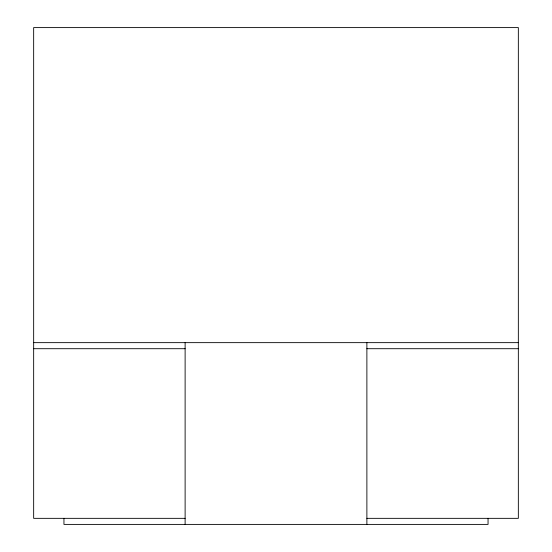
<?xml version="1.0" encoding="UTF-8"?>
<svg xmlns="http://www.w3.org/2000/svg" width="552" height="552" viewBox="0 0 552 552"><rect width="100%" height="100%" fill="white"/><g stroke="black" fill="none" stroke-linecap="round" stroke-linejoin="round"><path stroke-width="0.83" d="M33.658 342.647L518.342 342.647M33.658 348.705L185.12 348.705M366.88 348.705L518.342 348.705M185.12 518.342L33.658 518.342L33.658 27.6L518.342 27.6L518.342 518.342L366.88 518.342M488.051 518.342L488.051 524.4L63.949 524.4L63.949 518.342M366.88 342.647L366.88 524.4M185.12 342.647L185.12 524.4"/></g></svg>
